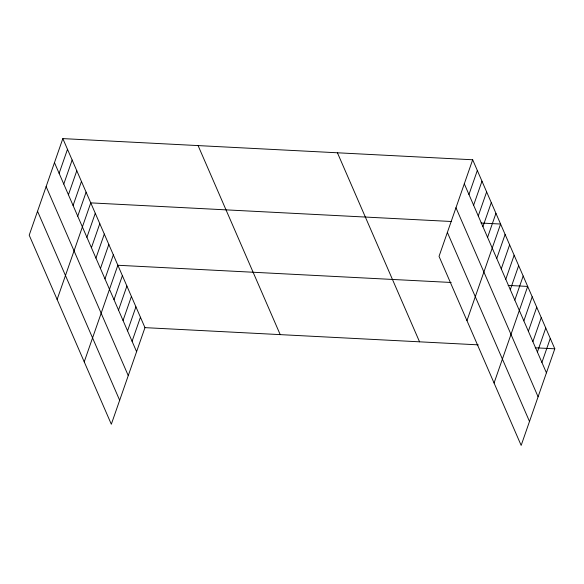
<?xml version="1.0" encoding="UTF-8"?>
<svg xmlns="http://www.w3.org/2000/svg" width="584" height="584" viewBox="0 0 584 584"><rect width="100%" height="100%" fill="white"/><g stroke="black" fill="none" stroke-linecap="round" stroke-linejoin="round"><path stroke-width="0.88" d="M62.838 138.605L29.2 235.191L111.325 424.232L144.963 327.639L62.838 138.605L472.675 159.768L554.8 348.809L521.162 445.395L439.037 256.361L472.675 159.768M59.123 173.346L67.489 149.314M63.773 184.062L72.146 160.023M68.43 194.771L76.796 170.74M73.08 205.488L81.453 181.449M77.738 216.197L86.103 192.165M57.122 299.468L90.761 202.874L451.658 221.511M86.906 237.308L95.28 213.269M91.425 247.704L99.791 223.672M95.944 258.099L104.31 234.067M100.455 268.494L108.828 244.462M104.974 278.897L113.347 254.858M84.227 361.854L117.858 265.26L451.176 282.474M114.011 299.687L122.377 275.655M118.523 310.089L126.896 286.05M123.041 320.485L131.415 296.453M127.56 330.88L135.926 306.848M132.079 341.275L140.445 317.243M468.959 194.516L477.325 170.477M473.609 205.225L481.983 181.193M478.267 215.934L486.633 191.902M482.917 226.65L491.29 202.619M487.574 237.359L495.94 213.328M466.959 320.631L500.597 224.037L481.019 223.03M496.743 258.471L505.116 234.439M501.262 268.866L509.628 244.835M505.781 279.262L514.146 255.23M510.292 289.664L518.665 265.625M514.811 300.059L523.184 276.028M494.064 383.016L527.695 286.423L508.124 285.408M523.848 320.85L532.214 296.818M528.359 331.252L536.732 307.213M532.878 341.647L541.251 317.616M537.397 352.043L545.763 328.011M541.915 362.445L550.281 338.406M144.963 327.639L478.281 344.852M535.221 347.794L554.8 348.809M464.302 183.799L546.434 372.84M455.965 207.743L538.09 396.784M447.373 232.417L529.498 421.451M337.428 152.782L419.553 341.822M198.086 145.584L280.211 334.625M54.465 162.637L136.59 351.678M46.129 186.581L128.254 375.621M37.537 211.247L119.662 400.288"/></g></svg>
